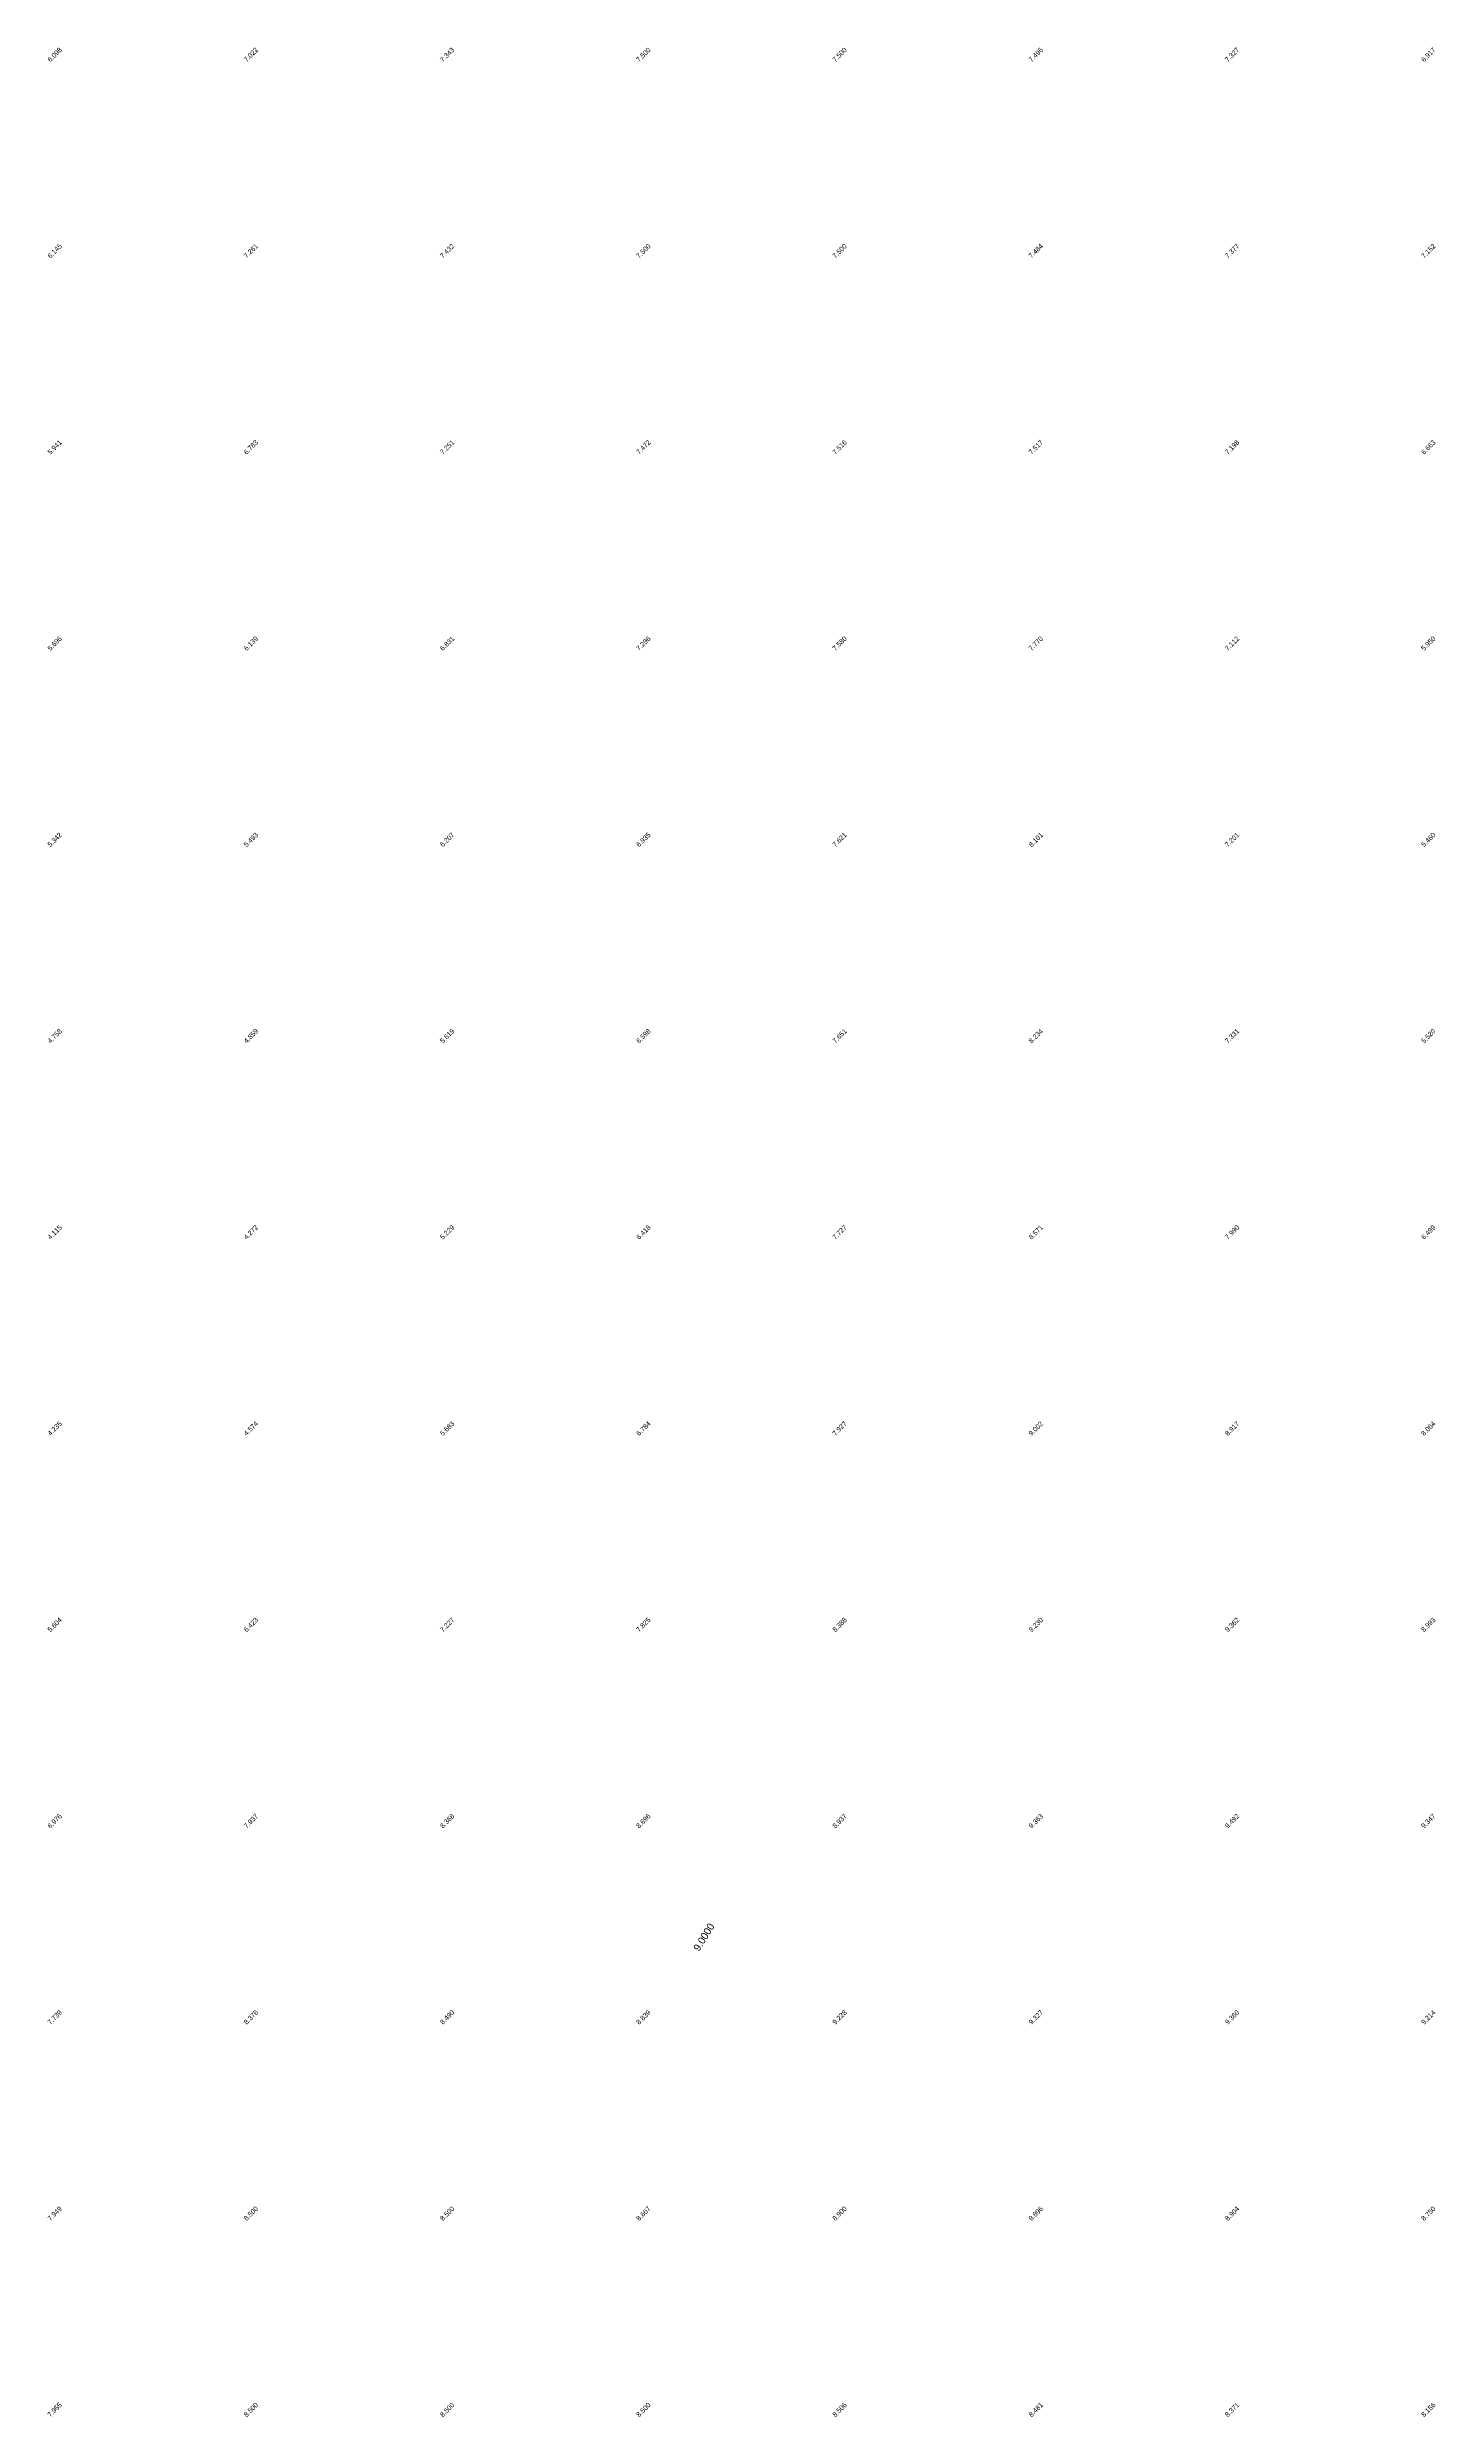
# Model space of a CAD drawing. Header units: metres. Extents: x 286386 to 287779, y 2079267 to 2080589.
# Drawn here: x 287279.3 to 287420.7, y 2079819.3 to 2080060.7 of the extents above; entities that cross this region are included whole.
import ezdxf
from ezdxf.enums import TextEntityAlignment as Align

# ---------------------------------------------------------------- set-up
doc = ezdxf.new("R2010")
doc.units = ezdxf.units.M
doc.header["$MEASUREMENT"] = 0
doc.layers.add('ESContAnn', color=231, linetype='Continuous')
doc.layers.add('ESElevation', color=150, linetype='Continuous')

msp = doc.modelspace()

# ---------------------------------------------------------------- texts
at = {"layer": 'ESContAnn'}
msp.add_text('9.0000', height=0.75, rotation=58.1092, dxfattribs=at).set_placement((287346.17, 2079868.17), align=Align.MIDDLE_CENTER)
at = {"layer": 'ESElevation'}
for s, p in [('6.098', (287280, 2080060)), ('7.022', (287300, 2080060)), ('7.343', (287320, 2080060)), ('7.500', (287340, 2080060)), ('7.500', (287360, 2080060)), ('7.496', (287380, 2080060)), ('7.327', (287400, 2080060)), ('6.917', (287420, 2080060)), ('6.145', (287280, 2080040)), ('7.261', (287300, 2080040)), ('7.432', (287320, 2080040)), ('7.500', (287340, 2080040)), ('7.500', (287360, 2080040)), ('7.484', (287380, 2080040)), ('7.377', (287400, 2080040)), ('7.152', (287420, 2080040)), ('5.941', (287280, 2080020)), ('6.783', (287300, 2080020)), ('7.251', (287320, 2080020)), ('7.472', (287340, 2080020)), ('7.516', (287360, 2080020)), ('7.517', (287380, 2080020)), ('7.198', (287400, 2080020)), ('6.663', (287420, 2080020)), ('5.696', (287280, 2080000)), ('6.139', (287300, 2080000)), ('6.831', (287320, 2080000)), ('7.296', (287340, 2080000)), ('7.580', (287360, 2080000)), ('7.770', (287380, 2080000)), ('7.112', (287400, 2080000)), ('5.950', (287420, 2080000)), ('5.342', (287280, 2079980)), ('5.493', (287300, 2079980)), ('6.207', (287320, 2079980)), ('6.935', (287340, 2079980)), ('7.621', (287360, 2079980)), ('8.101', (287380, 2079980)), ('7.201', (287400, 2079980)), ('5.460', (287420, 2079980)), ('4.758', (287280, 2079960)), ('4.859', (287300, 2079960)), ('5.619', (287320, 2079960)), ('6.598', (287340, 2079960)), ('7.651', (287360, 2079960)), ('8.234', (287380, 2079960)), ('7.331', (287400, 2079960)), ('5.520', (287420, 2079960)), ('4.115', (287280, 2079940)), ('4.272', (287300, 2079940)), ('5.229', (287320, 2079940)), ('6.418', (287340, 2079940)), ('7.727', (287360, 2079940)), ('8.571', (287380, 2079940)), ('7.990', (287400, 2079940)), ('6.499', (287420, 2079940)), ('4.235', (287280, 2079920)), ('4.574', (287300, 2079920)), ('5.683', (287320, 2079920)), ('6.784', (287340, 2079920)), ('7.927', (287360, 2079920)), ('9.002', (287380, 2079920)), ('8.917', (287400, 2079920)), ('8.064', (287420, 2079920)), ('5.604', (287280, 2079900)), ('6.423', (287300, 2079900)), ('7.227', (287320, 2079900)), ('7.825', (287340, 2079900)), ('8.388', (287360, 2079900)), ('9.230', (287380, 2079900)), ('9.362', (287400, 2079900)), ('8.993', (287420, 2079900)), ('6.976', (287280, 2079880)), ('7.937', (287300, 2079880)), ('8.368', (287320, 2079880)), ('8.696', (287340, 2079880)), ('8.937', (287360, 2079880)), ('9.363', (287380, 2079880)), ('9.492', (287400, 2079880)), ('9.347', (287420, 2079880)), ('7.739', (287280, 2079860)), ('8.376', (287300, 2079860)), ('8.490', (287320, 2079860)), ('8.839', (287340, 2079860)), ('9.228', (287360, 2079860)), ('9.327', (287380, 2079860)), ('9.360', (287400, 2079860)), ('9.214', (287420, 2079860)), ('7.949', (287280, 2079840)), ('8.500', (287300, 2079840)), ('8.500', (287320, 2079840)), ('8.667', (287340, 2079840)), ('8.900', (287360, 2079840)), ('8.896', (287380, 2079840)), ('8.904', (287400, 2079840)), ('8.750', (287420, 2079840)), ('7.955', (287280, 2079820)), ('8.500', (287300, 2079820)), ('8.500', (287320, 2079820)), ('8.500', (287340, 2079820)), ('8.506', (287360, 2079820)), ('8.481', (287380, 2079820)), ('8.371', (287400, 2079820)), ('8.156', (287420, 2079820))]:
    msp.add_text(s, height=0.5, rotation=45, dxfattribs=at).set_placement(p, align=Align.MIDDLE_CENTER)

doc.saveas('drawing.dxf')
